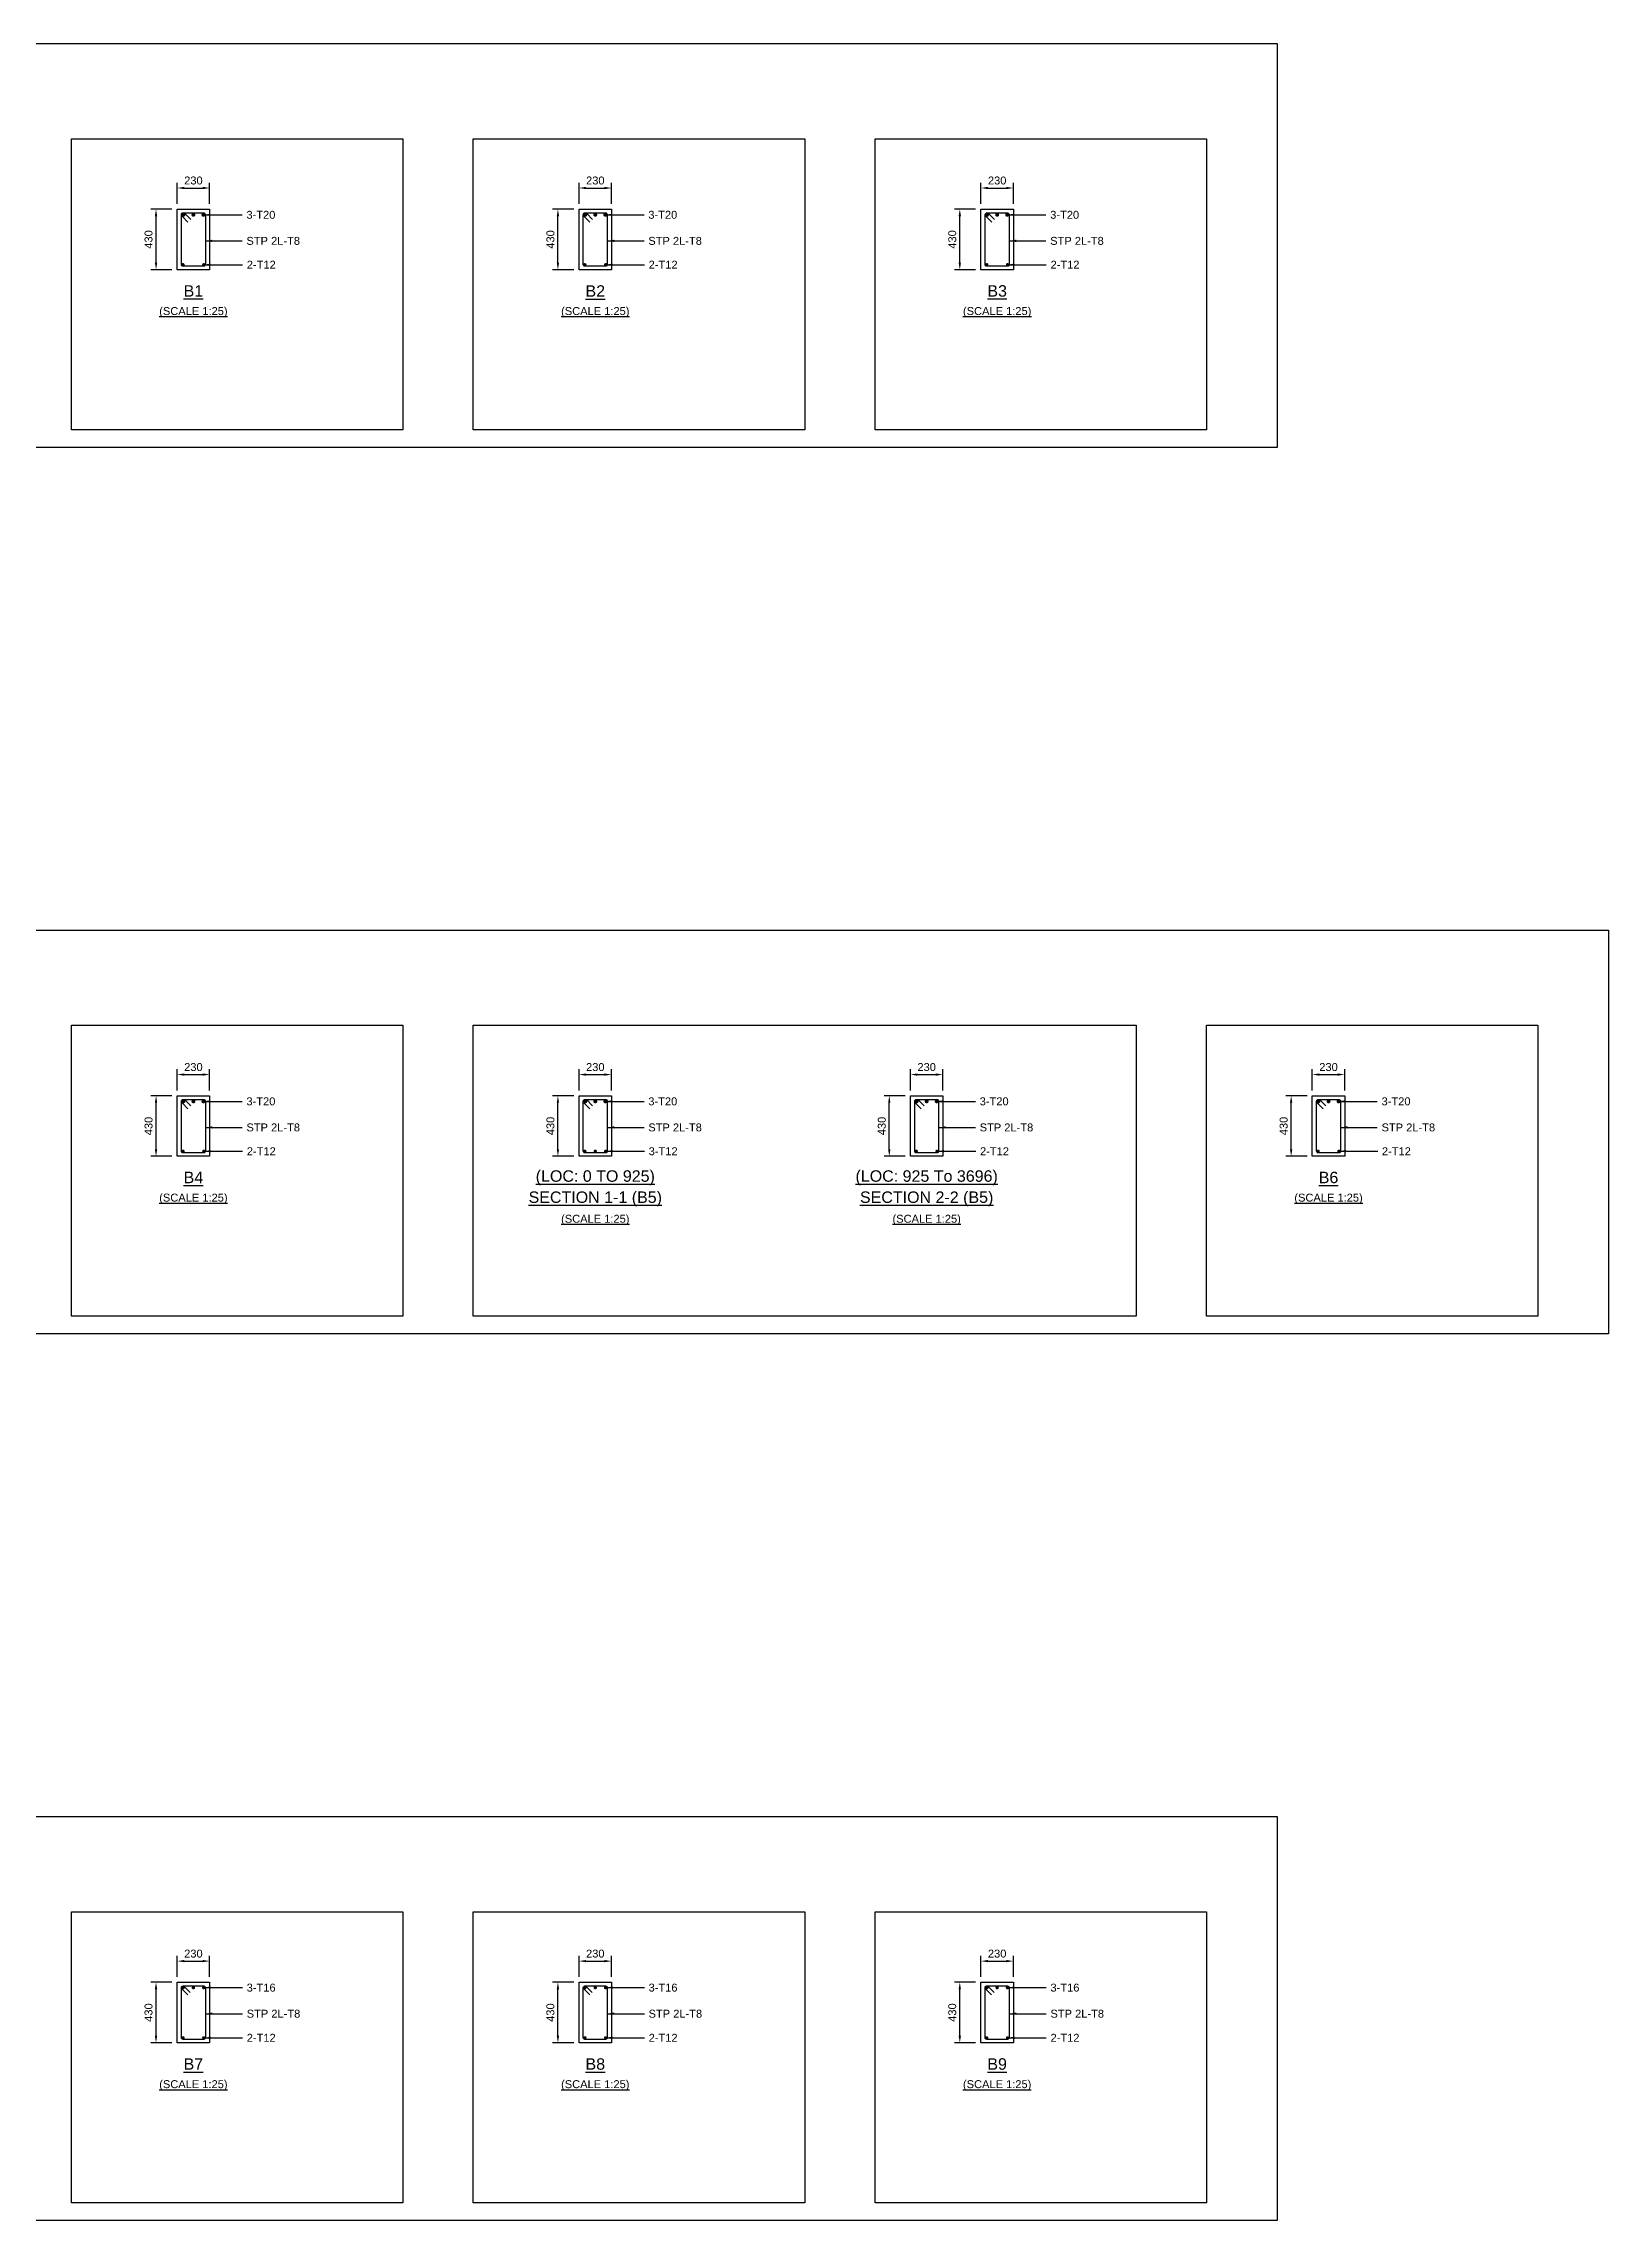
# Model space of a CAD drawing. Header units: inches. Extents: x -2000 to 103376, y -209440 to 3300.
# Drawn here: x 32651 to 77042, y -58480 to 3300 of the extents above; entities that cross this region are included whole.
import ezdxf
from ezdxf.enums import TextEntityAlignment as Align

# ---------------------------------------------------------------- set-up
doc = ezdxf.new("R2010")
doc.units = ezdxf.units.IN
doc.header["$LTSCALE"] = 1000
doc.header["$MEASUREMENT"] = 0
for name, color, linetype in [('Concrete Line', 2, 'Continuous'), ('Dimension', 31, 'Continuous'), ('Labels', 4, 'Continuous'), ('Link', 225, 'Continuous'), ('Reinforcement', 4, 'Continuous'), ('Schedule Border', 60, 'Continuous'), ('Text', 31, 'Continuous')]:
    doc.layers.add(name, color=color, linetype=linetype)
doc.styles.add('SC-SansSerif', font='SansSerif')
doc.dimstyles.new('SCBBSDimStyl', dxfattribs={"dimtxt": 225, "dimasz": 200, "dimexe": 150, "dimexo": 150, "dimgap": 100, "dimtad": 1, "dimtoh": 1, "dimdec": 0, "dimzin": 0, "dimdsep": 46, "dimtxsty": 'SC-SansSerif', "dimcen": 0.09, "dimclrd": 8, "dimclre": 8, "dimclrt": 31, "dimadec": 0, "dimazin": 0, "dimtfac": 1, "dimtdec": 0, "dimtix": 1, "dimtofl": 0, "dimtmove": 0, "dimatfit": 3, "dimfxl": 1, "dimtolj": 1, "dimtzin": 0, "dimarcsym": 0})

# ---------------------------------------------------------------- blocks, each defined once
blk = doc.blocks.new('*D3')
at = {"color": 8, "linetype": 'ByBlock', "lineweight": -2}
for p, q in [((36442, -1250), (36442, -650)), ((36642, -800), (37162, -800)), ((37362, -1250), (37362, -650))]:
    blk.add_line(p, q, dxfattribs=at)
at = {"color": 8}
for points in [[(36442, -800), (36642, -767), (36642, -833)], [(37362, -800), (37162, -833), (37162, -767)]]:
    blk.add_solid(points, dxfattribs=at)
at = {"layer": 'DEFPOINTS', "color": 31}
for p in [(36442, -800), (36442, -1400), (37362, -1400)]:
    blk.add_point(p, dxfattribs=at)
at = {"color": 31, "insert": (36902, -588), "char_height": 225, "attachment_point": 5, "style": 'SC-SansSerif'}
blk.add_mtext('\\A1;230', dxfattribs=at)
blk = doc.blocks.new('*D4')
at = {"color": 8, "linetype": 'ByBlock', "lineweight": -2}
for p, q in [((36292, -1400), (35692, -1400)), ((35842, -2920), (35842, -1600)), ((36292, -3120), (35692, -3120))]:
    blk.add_line(p, q, dxfattribs=at)
at = {"color": 8}
for points in [[(35842, -1400), (35875, -1600), (35809, -1600)], [(35842, -3120), (35809, -2920), (35875, -2920)]]:
    blk.add_solid(points, dxfattribs=at)
at = {"layer": 'DEFPOINTS', "color": 31}
for p in [(36442, -1400), (35842, -3120), (36442, -3120)]:
    blk.add_point(p, dxfattribs=at)
at = {"color": 31, "insert": (35630, -2260), "char_height": 225, "attachment_point": 5, "rotation": 90, "style": 'SC-SansSerif'}
blk.add_mtext('\\A1;430', dxfattribs=at)
blk = doc.blocks.new('*D5')
at = {"color": 8, "linetype": 'ByBlock', "lineweight": -2}
for p, q in [((47842, -1250), (47842, -650)), ((48042, -800), (48562, -800)), ((48762, -1250), (48762, -650))]:
    blk.add_line(p, q, dxfattribs=at)
at = {"color": 8}
for points in [[(47842, -800), (48042, -767), (48042, -833)], [(48762, -800), (48562, -833), (48562, -767)]]:
    blk.add_solid(points, dxfattribs=at)
at = {"layer": 'DEFPOINTS', "color": 31}
for p in [(47842, -800), (47842, -1400), (48762, -1400)]:
    blk.add_point(p, dxfattribs=at)
at = {"color": 31, "insert": (48302, -588), "char_height": 225, "attachment_point": 5, "style": 'SC-SansSerif'}
blk.add_mtext('\\A1;230', dxfattribs=at)
blk = doc.blocks.new('*D6')
at = {"color": 8, "linetype": 'ByBlock', "lineweight": -2}
for p, q in [((47692, -1400), (47092, -1400)), ((47242, -2920), (47242, -1600)), ((47692, -3120), (47092, -3120))]:
    blk.add_line(p, q, dxfattribs=at)
at = {"color": 8}
for points in [[(47242, -1400), (47275, -1600), (47209, -1600)], [(47242, -3120), (47209, -2920), (47275, -2920)]]:
    blk.add_solid(points, dxfattribs=at)
at = {"layer": 'DEFPOINTS', "color": 31}
for p in [(47842, -1400), (47242, -3120), (47842, -3120)]:
    blk.add_point(p, dxfattribs=at)
at = {"color": 31, "insert": (47030, -2260), "char_height": 225, "attachment_point": 5, "rotation": 90, "style": 'SC-SansSerif'}
blk.add_mtext('\\A1;430', dxfattribs=at)
blk = doc.blocks.new('*D7')
at = {"color": 8, "linetype": 'ByBlock', "lineweight": -2}
for p, q in [((59242, -1250), (59242, -650)), ((59442, -800), (59962, -800)), ((60162, -1250), (60162, -650))]:
    blk.add_line(p, q, dxfattribs=at)
at = {"color": 8}
for points in [[(59242, -800), (59442, -767), (59442, -833)], [(60162, -800), (59962, -833), (59962, -767)]]:
    blk.add_solid(points, dxfattribs=at)
at = {"layer": 'DEFPOINTS', "color": 31}
for p in [(59242, -800), (59242, -1400), (60162, -1400)]:
    blk.add_point(p, dxfattribs=at)
at = {"color": 31, "insert": (59702, -588), "char_height": 225, "attachment_point": 5, "style": 'SC-SansSerif'}
blk.add_mtext('\\A1;230', dxfattribs=at)
blk = doc.blocks.new('*D8')
at = {"color": 8, "linetype": 'ByBlock', "lineweight": -2}
for p, q in [((59092, -1400), (58492, -1400)), ((58642, -2920), (58642, -1600)), ((59092, -3120), (58492, -3120))]:
    blk.add_line(p, q, dxfattribs=at)
at = {"color": 8}
for points in [[(58642, -1400), (58675, -1600), (58609, -1600)], [(58642, -3120), (58609, -2920), (58675, -2920)]]:
    blk.add_solid(points, dxfattribs=at)
at = {"layer": 'DEFPOINTS', "color": 31}
for p in [(59242, -1400), (58642, -3120), (59242, -3120)]:
    blk.add_point(p, dxfattribs=at)
at = {"color": 31, "insert": (58430, -2260), "char_height": 225, "attachment_point": 5, "rotation": 90, "style": 'SC-SansSerif'}
blk.add_mtext('\\A1;430', dxfattribs=at)
blk = doc.blocks.new('*D20')
at = {"color": 8, "linetype": 'ByBlock', "lineweight": -2}
for p, q in [((36442, -26410), (36442, -25810)), ((37362, -26410), (37362, -25810)), ((36642, -25960), (37162, -25960))]:
    blk.add_line(p, q, dxfattribs=at)
at = {"color": 8}
for points in [[(36442, -25960), (36642, -25927), (36642, -25993)], [(37362, -25960), (37162, -25993), (37162, -25927)]]:
    blk.add_solid(points, dxfattribs=at)
at = {"layer": 'DEFPOINTS', "color": 31}
for p in [(36442, -25960), (36442, -26560), (37362, -26560)]:
    blk.add_point(p, dxfattribs=at)
at = {"color": 31, "insert": (36902, -25748), "char_height": 225, "attachment_point": 5, "style": 'SC-SansSerif'}
blk.add_mtext('\\A1;230', dxfattribs=at)
blk = doc.blocks.new('*D21')
at = {"color": 8, "linetype": 'ByBlock', "lineweight": -2}
for p, q in [((36292, -26560), (35692, -26560)), ((35842, -28080), (35842, -26760)), ((36292, -28280), (35692, -28280))]:
    blk.add_line(p, q, dxfattribs=at)
at = {"color": 8}
for points in [[(35842, -26560), (35875, -26760), (35809, -26760)], [(35842, -28280), (35809, -28080), (35875, -28080)]]:
    blk.add_solid(points, dxfattribs=at)
at = {"layer": 'DEFPOINTS', "color": 31}
for p in [(36442, -26560), (35842, -28280), (36442, -28280)]:
    blk.add_point(p, dxfattribs=at)
at = {"color": 31, "insert": (35630, -27420), "char_height": 225, "attachment_point": 5, "rotation": 90, "style": 'SC-SansSerif'}
blk.add_mtext('\\A1;430', dxfattribs=at)
blk = doc.blocks.new('*D22')
at = {"color": 8, "linetype": 'ByBlock', "lineweight": -2}
for p, q in [((47842, -26410), (47842, -25810)), ((48762, -26410), (48762, -25810)), ((48042, -25960), (48562, -25960))]:
    blk.add_line(p, q, dxfattribs=at)
at = {"color": 8}
for points in [[(47842, -25960), (48042, -25927), (48042, -25993)], [(48762, -25960), (48562, -25993), (48562, -25927)]]:
    blk.add_solid(points, dxfattribs=at)
at = {"layer": 'DEFPOINTS', "color": 31}
for p in [(47842, -25960), (47842, -26560), (48762, -26560)]:
    blk.add_point(p, dxfattribs=at)
at = {"color": 31, "insert": (48302, -25748), "char_height": 225, "attachment_point": 5, "style": 'SC-SansSerif'}
blk.add_mtext('\\A1;230', dxfattribs=at)
blk = doc.blocks.new('*D23')
at = {"color": 8, "linetype": 'ByBlock', "lineweight": -2}
for p, q in [((47692, -26560), (47092, -26560)), ((47242, -28080), (47242, -26760)), ((47692, -28280), (47092, -28280))]:
    blk.add_line(p, q, dxfattribs=at)
at = {"color": 8}
for points in [[(47242, -26560), (47275, -26760), (47209, -26760)], [(47242, -28280), (47209, -28080), (47275, -28080)]]:
    blk.add_solid(points, dxfattribs=at)
at = {"layer": 'DEFPOINTS', "color": 31}
for p in [(47842, -26560), (47242, -28280), (47842, -28280)]:
    blk.add_point(p, dxfattribs=at)
at = {"color": 31, "insert": (47030, -27420), "char_height": 225, "attachment_point": 5, "rotation": 90, "style": 'SC-SansSerif'}
blk.add_mtext('\\A1;430', dxfattribs=at)
blk = doc.blocks.new('*D24')
at = {"color": 8, "linetype": 'ByBlock', "lineweight": -2}
for p, q in [((57242, -26410), (57242, -25810)), ((58162, -26410), (58162, -25810)), ((57442, -25960), (57962, -25960))]:
    blk.add_line(p, q, dxfattribs=at)
at = {"color": 8}
for points in [[(57242, -25960), (57442, -25927), (57442, -25993)], [(58162, -25960), (57962, -25993), (57962, -25927)]]:
    blk.add_solid(points, dxfattribs=at)
at = {"layer": 'DEFPOINTS', "color": 31}
for p in [(57242, -25960), (57242, -26560), (58162, -26560)]:
    blk.add_point(p, dxfattribs=at)
at = {"color": 31, "insert": (57702, -25748), "char_height": 225, "attachment_point": 5, "style": 'SC-SansSerif'}
blk.add_mtext('\\A1;230', dxfattribs=at)
blk = doc.blocks.new('*D25')
at = {"color": 8, "linetype": 'ByBlock', "lineweight": -2}
for p, q in [((57092, -26560), (56492, -26560)), ((56642, -28080), (56642, -26760)), ((57092, -28280), (56492, -28280))]:
    blk.add_line(p, q, dxfattribs=at)
at = {"color": 8}
for points in [[(56642, -26560), (56675, -26760), (56609, -26760)], [(56642, -28280), (56609, -28080), (56675, -28080)]]:
    blk.add_solid(points, dxfattribs=at)
at = {"layer": 'DEFPOINTS', "color": 31}
for p in [(57242, -26560), (56642, -28280), (57242, -28280)]:
    blk.add_point(p, dxfattribs=at)
at = {"color": 31, "insert": (56430, -27420), "char_height": 225, "attachment_point": 5, "rotation": 90, "style": 'SC-SansSerif'}
blk.add_mtext('\\A1;430', dxfattribs=at)
blk = doc.blocks.new('*D26')
at = {"color": 8, "linetype": 'ByBlock', "lineweight": -2}
for p, q in [((68642, -26410), (68642, -25810)), ((69562, -26410), (69562, -25810)), ((68842, -25960), (69362, -25960))]:
    blk.add_line(p, q, dxfattribs=at)
at = {"color": 8}
for points in [[(68642, -25960), (68842, -25927), (68842, -25993)], [(69562, -25960), (69362, -25993), (69362, -25927)]]:
    blk.add_solid(points, dxfattribs=at)
at = {"layer": 'DEFPOINTS', "color": 31}
for p in [(68642, -25960), (68642, -26560), (69562, -26560)]:
    blk.add_point(p, dxfattribs=at)
at = {"color": 31, "insert": (69102, -25748), "char_height": 225, "attachment_point": 5, "style": 'SC-SansSerif'}
blk.add_mtext('\\A1;230', dxfattribs=at)
blk = doc.blocks.new('*D27')
at = {"color": 8, "linetype": 'ByBlock', "lineweight": -2}
for p, q in [((68492, -26560), (67892, -26560)), ((68042, -28080), (68042, -26760)), ((68492, -28280), (67892, -28280))]:
    blk.add_line(p, q, dxfattribs=at)
at = {"color": 8}
for points in [[(68042, -26560), (68075, -26760), (68009, -26760)], [(68042, -28280), (68009, -28080), (68075, -28080)]]:
    blk.add_solid(points, dxfattribs=at)
at = {"layer": 'DEFPOINTS', "color": 31}
for p in [(68642, -26560), (68042, -28280), (68642, -28280)]:
    blk.add_point(p, dxfattribs=at)
at = {"color": 31, "insert": (67830, -27420), "char_height": 225, "attachment_point": 5, "rotation": 90, "style": 'SC-SansSerif'}
blk.add_mtext('\\A1;430', dxfattribs=at)
blk = doc.blocks.new('*D37')
at = {"color": 8, "linetype": 'ByBlock', "lineweight": -2}
for p, q in [((36442, -51570), (36442, -50970)), ((36642, -51120), (37162, -51120)), ((37362, -51570), (37362, -50970))]:
    blk.add_line(p, q, dxfattribs=at)
at = {"color": 8}
for points in [[(36442, -51120), (36642, -51087), (36642, -51153)], [(37362, -51120), (37162, -51153), (37162, -51087)]]:
    blk.add_solid(points, dxfattribs=at)
at = {"layer": 'DEFPOINTS', "color": 31}
for p in [(36442, -51120), (36442, -51720), (37362, -51720)]:
    blk.add_point(p, dxfattribs=at)
at = {"color": 31, "insert": (36902, -50908), "char_height": 225, "attachment_point": 5, "style": 'SC-SansSerif'}
blk.add_mtext('\\A1;230', dxfattribs=at)
blk = doc.blocks.new('*D38')
at = {"color": 8, "linetype": 'ByBlock', "lineweight": -2}
for p, q in [((36292, -51720), (35692, -51720)), ((35842, -53240), (35842, -51920)), ((36292, -53440), (35692, -53440))]:
    blk.add_line(p, q, dxfattribs=at)
at = {"color": 8}
for points in [[(35842, -51720), (35875, -51920), (35808, -51920)], [(35842, -53440), (35808, -53240), (35875, -53240)]]:
    blk.add_solid(points, dxfattribs=at)
at = {"layer": 'DEFPOINTS', "color": 31}
for p in [(36442, -51720), (35842, -53440), (36442, -53440)]:
    blk.add_point(p, dxfattribs=at)
at = {"color": 31, "insert": (35629, -52580), "char_height": 225, "attachment_point": 5, "rotation": 90, "style": 'SC-SansSerif'}
blk.add_mtext('\\A1;430', dxfattribs=at)
blk = doc.blocks.new('*D39')
at = {"color": 8, "linetype": 'ByBlock', "lineweight": -2}
for p, q in [((47842, -51570), (47842, -50970)), ((48042, -51120), (48562, -51120)), ((48762, -51570), (48762, -50970))]:
    blk.add_line(p, q, dxfattribs=at)
at = {"color": 8}
for points in [[(47842, -51120), (48042, -51087), (48042, -51153)], [(48762, -51120), (48562, -51153), (48562, -51087)]]:
    blk.add_solid(points, dxfattribs=at)
at = {"layer": 'DEFPOINTS', "color": 31}
for p in [(47842, -51120), (47842, -51720), (48762, -51720)]:
    blk.add_point(p, dxfattribs=at)
at = {"color": 31, "insert": (48302, -50908), "char_height": 225, "attachment_point": 5, "style": 'SC-SansSerif'}
blk.add_mtext('\\A1;230', dxfattribs=at)
blk = doc.blocks.new('*D40')
at = {"color": 8, "linetype": 'ByBlock', "lineweight": -2}
for p, q in [((47692, -51720), (47092, -51720)), ((47242, -53240), (47242, -51920)), ((47692, -53440), (47092, -53440))]:
    blk.add_line(p, q, dxfattribs=at)
at = {"color": 8}
for points in [[(47242, -51720), (47275, -51920), (47208, -51920)], [(47242, -53440), (47208, -53240), (47275, -53240)]]:
    blk.add_solid(points, dxfattribs=at)
at = {"layer": 'DEFPOINTS', "color": 31}
for p in [(47842, -51720), (47242, -53440), (47842, -53440)]:
    blk.add_point(p, dxfattribs=at)
at = {"color": 31, "insert": (47029, -52580), "char_height": 225, "attachment_point": 5, "rotation": 90, "style": 'SC-SansSerif'}
blk.add_mtext('\\A1;430', dxfattribs=at)
blk = doc.blocks.new('*D41')
at = {"color": 8, "linetype": 'ByBlock', "lineweight": -2}
for p, q in [((59242, -51570), (59242, -50970)), ((59442, -51120), (59962, -51120)), ((60162, -51570), (60162, -50970))]:
    blk.add_line(p, q, dxfattribs=at)
at = {"color": 8}
for points in [[(59242, -51120), (59442, -51087), (59442, -51153)], [(60162, -51120), (59962, -51153), (59962, -51087)]]:
    blk.add_solid(points, dxfattribs=at)
at = {"layer": 'DEFPOINTS', "color": 31}
for p in [(59242, -51120), (59242, -51720), (60162, -51720)]:
    blk.add_point(p, dxfattribs=at)
at = {"color": 31, "insert": (59702, -50908), "char_height": 225, "attachment_point": 5, "style": 'SC-SansSerif'}
blk.add_mtext('\\A1;230', dxfattribs=at)
blk = doc.blocks.new('*D42')
at = {"color": 8, "linetype": 'ByBlock', "lineweight": -2}
for p, q in [((59092, -51720), (58492, -51720)), ((58642, -53240), (58642, -51920)), ((59092, -53440), (58492, -53440))]:
    blk.add_line(p, q, dxfattribs=at)
at = {"color": 8}
for points in [[(58642, -51720), (58675, -51920), (58608, -51920)], [(58642, -53440), (58608, -53240), (58675, -53240)]]:
    blk.add_solid(points, dxfattribs=at)
at = {"layer": 'DEFPOINTS', "color": 31}
for p in [(59242, -51720), (58642, -53440), (59242, -53440)]:
    blk.add_point(p, dxfattribs=at)
at = {"color": 31, "insert": (58429, -52580), "char_height": 225, "attachment_point": 5, "rotation": 90, "style": 'SC-SansSerif'}
blk.add_mtext('\\A1;430', dxfattribs=at)

msp = doc.modelspace()

# ---------------------------------------------------------------- linework, layer by layer
at = {"layer": 'Concrete Line'}
for points in [[(36442, -1400), (37362, -1400), (37362, -3120), (36442, -3120)], [(47842, -1400), (48762, -1400), (48762, -3120), (47842, -3120)], [(59242, -1400), (60162, -1400), (60162, -3120), (59242, -3120)], [(36442, -26560), (37362, -26560), (37362, -28280), (36442, -28280)], [(47842, -26560), (48762, -26560), (48762, -28280), (47842, -28280)], [(57242, -26560), (58162, -26560), (58162, -28280), (57242, -28280)], [(68642, -26560), (69562, -26560), (69562, -28280), (68642, -28280)], [(36441.5, -51720), (37361.5, -51720), (37361.5, -53440), (36441.5, -53440)], [(47841.5, -51720), (48761.5, -51720), (48761.5, -53440), (47841.5, -53440)], [(59241.5, -51720), (60161.5, -51720), (60161.5, -53440), (59241.5, -53440)]]:
    msp.add_lwpolyline(points, close=True, dxfattribs=at)
at = {"layer": 'Link'}
for points in [[(36747.4, -1769.8), (36578.3, -1599.5, -0.6669025), (36618, -1504), (37186, -1504, -0.4142136), (37242, -1560), (37242, -2976, -0.4142136), (37196, -3022), (36608, -3022, -0.4142136), (36562, -2976), (36562, -1560, -0.6694563), (36657.7, -1520.5), (36826.8, -1690.8)], [(48147.4, -1769.8), (47978.3, -1599.5, -0.6669025), (48018, -1504), (48586, -1504, -0.4142136), (48642, -1560), (48642, -2976, -0.4142136), (48596, -3022), (48008, -3022, -0.4142136), (47962, -2976), (47962, -1560, -0.6694563), (48057.7, -1520.5), (48226.8, -1690.8)], [(59547.4, -1769.8), (59378.3, -1599.5, -0.6669025), (59418, -1504), (59986, -1504, -0.4142136), (60042, -1560), (60042, -2976, -0.4142136), (59996, -3022), (59408, -3022, -0.4142136), (59362, -2976), (59362, -1560, -0.6694563), (59457.7, -1520.5), (59626.8, -1690.8)], [(36747.4, -26929.8), (36578.3, -26759.5, -0.6669025), (36618, -26664), (37186, -26664, -0.4142136), (37242, -26720), (37242, -28136, -0.4142136), (37196, -28182), (36608, -28182, -0.4142136), (36562, -28136), (36562, -26720, -0.6694563), (36657.7, -26680.5), (36826.8, -26850.8)], [(48147.4, -26929.8), (47978.3, -26759.5, -0.6669025), (48018, -26664), (48586, -26664, -0.4142136), (48642, -26720), (48642, -28136, -0.4142136), (48596, -28182), (48008, -28182, -0.4142136), (47962, -28136), (47962, -26720, -0.6694563), (48057.7, -26680.5), (48226.8, -26850.8)], [(57547.4, -26929.8), (57378.3, -26759.5, -0.6669025), (57418, -26664), (57986, -26664, -0.4142136), (58042, -26720), (58042, -28136, -0.4142136), (57996, -28182), (57408, -28182, -0.4142136), (57362, -28136), (57362, -26720, -0.6694563), (57457.7, -26680.5), (57626.8, -26850.8)], [(68947.4, -26929.8), (68778.3, -26759.5, -0.6669025), (68818, -26664), (69386, -26664, -0.4142136), (69442, -26720), (69442, -28136, -0.4142136), (69396, -28182), (68808, -28182, -0.4142136), (68762, -28136), (68762, -26720, -0.6694563), (68857.7, -26680.5), (69026.8, -26850.8)], [(36745.1, -52075.7), (36575.5, -51905.9, -0.6679247), (36609.5, -51824), (37193.5, -51824, -0.4142136), (37241.5, -51872), (37241.5, -53296, -0.4142136), (37195.5, -53342), (36607.5, -53342, -0.4142136), (36561.5, -53296), (36561.5, -51872, -0.6684326), (36643.5, -51838.1), (36813.1, -52007.9)], [(48145.1, -52075.7), (47975.5, -51905.9, -0.6679247), (48009.5, -51824), (48593.5, -51824, -0.4142136), (48641.5, -51872), (48641.5, -53296, -0.4142136), (48595.5, -53342), (48007.5, -53342, -0.4142136), (47961.5, -53296), (47961.5, -51872, -0.6684326), (48043.5, -51838.1), (48213.1, -52007.9)], [(59545.1, -52075.7), (59375.5, -51905.9, -0.6679247), (59409.5, -51824), (59993.5, -51824, -0.4142136), (60041.5, -51872), (60041.5, -53296, -0.4142136), (59995.5, -53342), (59407.5, -53342, -0.4142136), (59361.5, -53296), (59361.5, -51872, -0.6684326), (59443.5, -51838.1), (59613.1, -52007.9)]]:
    msp.add_lwpolyline(points, format="xyb", dxfattribs=at)
at = {"layer": 'Reinforcement'}
for points, const_width in [([(36590, -1560, 1), (36646, -1560, 1)], 56), ([(36874, -1560, 1), (36930, -1560, 1)], 56), ([(37158, -1560, 1), (37214, -1560, 1)], 56), ([(47990, -1560, 1), (48046, -1560, 1)], 56), ([(48274, -1560, 1), (48330, -1560, 1)], 56), ([(48558, -1560, 1), (48614, -1560, 1)], 56), ([(59390, -1560, 1), (59446, -1560, 1)], 56), ([(59674, -1560, 1), (59730, -1560, 1)], 56), ([(59958, -1560, 1), (60014, -1560, 1)], 56), ([(36585, -2976, 1), (36631, -2976, 1)], 46), ([(37173, -2976, 1), (37219, -2976, 1)], 46), ([(47985, -2976, 1), (48031, -2976, 1)], 46), ([(48573, -2976, 1), (48619, -2976, 1)], 46), ([(59385, -2976, 1), (59431, -2976, 1)], 46), ([(59973, -2976, 1), (60019, -2976, 1)], 46), ([(36590, -26720, 1), (36646, -26720, 1)], 56), ([(36874, -26720, 1), (36930, -26720, 1)], 56), ([(37158, -26720, 1), (37214, -26720, 1)], 56), ([(47990, -26720, 1), (48046, -26720, 1)], 56), ([(48274, -26720, 1), (48330, -26720, 1)], 56), ([(48558, -26720, 1), (48614, -26720, 1)], 56), ([(57390, -26720, 1), (57446, -26720, 1)], 56), ([(57674, -26720, 1), (57730, -26720, 1)], 56), ([(57958, -26720, 1), (58014, -26720, 1)], 56), ([(68790, -26720, 1), (68846, -26720, 1)], 56), ([(69074, -26720, 1), (69130, -26720, 1)], 56), ([(69358, -26720, 1), (69414, -26720, 1)], 56), ([(36585, -28136, 1), (36631, -28136, 1)], 46), ([(37173, -28136, 1), (37219, -28136, 1)], 46), ([(47985, -28136, 1), (48031, -28136, 1)], 46), ([(48279, -28136, 1), (48325, -28136, 1)], 46), ([(48573, -28136, 1), (48619, -28136, 1)], 46), ([(57385, -28136, 1), (57431, -28136, 1)], 46), ([(57973, -28136, 1), (58019, -28136, 1)], 46), ([(68785, -28136, 1), (68831, -28136, 1)], 46), ([(69373, -28136, 1), (69419, -28136, 1)], 46), ([(36585.5, -51872, 1), (36633.5, -51872, 1)], 48), ([(36877.5, -51872, 1), (36925.5, -51872, 1)], 48), ([(37169.5, -51872, 1), (37217.5, -51872, 1)], 48), ([(47985.5, -51872, 1), (48033.5, -51872, 1)], 48), ([(48277.5, -51872, 1), (48325.5, -51872, 1)], 48), ([(48569.5, -51872, 1), (48617.5, -51872, 1)], 48), ([(59385.5, -51872, 1), (59433.5, -51872, 1)], 48), ([(59677.5, -51872, 1), (59725.5, -51872, 1)], 48), ([(59969.5, -51872, 1), (60017.5, -51872, 1)], 48), ([(36584.5, -53296, 1), (36630.5, -53296, 1)], 46), ([(37172.5, -53296, 1), (37218.5, -53296, 1)], 46), ([(47984.5, -53296, 1), (48030.5, -53296, 1)], 46), ([(48572.5, -53296, 1), (48618.5, -53296, 1)], 46), ([(59384.5, -53296, 1), (59430.5, -53296, 1)], 46), ([(59972.5, -53296, 1), (60018.5, -53296, 1)], 46)]:
    msp.add_lwpolyline(points, format="xyb", close=True, dxfattribs=dict(at, const_width=const_width))
at = {"layer": 'Schedule Border'}
for points in [[(-2000, 3300), (67642, 3300), (67642, -8160), (-2000, -8160)], [(33442, 600), (42842, 600), (42842, -7660), (33442, -7660)], [(44842, 600), (54242, 600), (54242, -7660), (44842, -7660)], [(56242, 600), (65642, 600), (65642, -7660), (56242, -7660)], [(-2000, -21860), (77042, -21860), (77042, -33320), (-2000, -33320)], [(33442, -24560), (42842, -24560), (42842, -32820), (33442, -32820)], [(44842, -24560), (63642, -24560), (63642, -32820), (44842, -32820)], [(65642, -24560), (75042, -24560), (75042, -32820), (65642, -32820)], [(-2000, -47020), (67641.5, -47020), (67641.5, -58480), (-2000, -58480)], [(33441.5, -49720), (42841.5, -49720), (42841.5, -57980), (33441.5, -57980)], [(44841.5, -49720), (54241.5, -49720), (54241.5, -57980), (44841.5, -57980)], [(56241.5, -49720), (65641.5, -49720), (65641.5, -57980), (56241.5, -57980)]]:
    msp.add_lwpolyline(points, close=True, dxfattribs=at)

# ---------------------------------------------------------------- texts
at = {"layer": 'Labels', "style": 'SC-SansSerif'}
for s, p in [('%%uB1', (36902, -3720)), ('%%uB2', (48302, -3720)), ('%%uB3', (59702, -3720)), ('%%uB4', (36902, -28880)), ('%%u(LOC: 0 TO 925)', (48302, -28880)), ('%%u(LOC: 925 To 3696)', (57702, -28880)), ('%%uB6', (69102, -28880)), ('%%uSECTION 1-1 (B5)', (48302, -29480)), ('%%uSECTION 2-2 (B5)', (57702, -29480)), ('%%uB7', (36901.5, -54040)), ('%%uB8', (48301.5, -54040)), ('%%uB9', (59701.5, -54040))]:
    msp.add_text(s, height=325, dxfattribs=at).set_placement(p, align=Align.MIDDLE)
at = {"layer": 'Text', "style": 'SC-SansSerif'}
for s, p in [('3-T20', (38406, -1560)), ('3-T20', (49806, -1560)), ('3-T20', (61206, -1560)), ('STP 2L-T8', (38406, -2300)), ('STP 2L-T8', (49806, -2300)), ('STP 2L-T8', (61206, -2300)), ('2-T12', (38416, -2976)), ('2-T12', (49816, -2976)), ('2-T12', (61216, -2976)), ('3-T20', (38406, -26720)), ('3-T20', (49806, -26720)), ('3-T20', (59206, -26720)), ('3-T20', (70606, -26720)), ('STP 2L-T8', (38406, -27460)), ('STP 2L-T8', (49806, -27460)), ('STP 2L-T8', (59206, -27460)), ('STP 2L-T8', (70606, -27460)), ('2-T12', (38416, -28136)), ('3-T12', (49816, -28136)), ('2-T12', (59216, -28136)), ('2-T12', (70616, -28136)), ('3-T16', (38413.5, -51872)), ('3-T16', (49813.5, -51872)), ('3-T16', (61213.5, -51872)), ('STP 2L-T8', (38413.5, -52612)), ('STP 2L-T8', (49813.5, -52612)), ('STP 2L-T8', (61213.5, -52612)), ('2-T12', (38415.5, -53296)), ('2-T12', (49815.5, -53296)), ('2-T12', (61215.5, -53296))]:
    msp.add_text(s, height=225, dxfattribs=at).set_placement(p, align=Align.MIDDLE_LEFT)
for p in [(36902, -4320), (48302, -4320), (59702, -4320), (36902, -29480), (69102, -29480), (48302, -30080), (57702, -30080), (36901.5, -54640), (48301.5, -54640), (59701.5, -54640)]:
    msp.add_text('%%u(SCALE 1:25)', height=225, dxfattribs=at).set_placement(p, align=Align.MIDDLE)

# ---------------------------------------------------------------- dimensions: what is measured, and where the dimension line sits
at = {"layer": 'Dimension'}
for base, p1, p2, angle, text, picture, middle in [((37362, -800), (36442, -1400), (37362, -1400), 0, '230', '*D3', (36902, -800)), ((48762, -800), (47842, -1400), (48762, -1400), 0, '230', '*D5', (48302, -800)), ((60162, -800), (59242, -1400), (60162, -1400), 0, '230', '*D7', (59702, -800)), ((35842, -1400), (36442, -3120), (36442, -1400), 90, '430', '*D4', (35842, -2260)), ((47242, -1400), (47842, -3120), (47842, -1400), 90, '430', '*D6', (47242, -2260)), ((58642, -1400), (59242, -3120), (59242, -1400), 90, '430', '*D8', (58642, -2260)), ((37362, -25960), (36442, -26560), (37362, -26560), 0, '230', '*D20', (36902, -25960)), ((48762, -25960), (47842, -26560), (48762, -26560), 0, '230', '*D22', (48302, -25960)), ((58162, -25960), (57242, -26560), (58162, -26560), 0, '230', '*D24', (57702, -25960)), ((69562, -25960), (68642, -26560), (69562, -26560), 0, '230', '*D26', (69102, -25960)), ((35842, -26560), (36442, -28280), (36442, -26560), 90, '430', '*D21', (35842, -27420)), ((47242, -26560), (47842, -28280), (47842, -26560), 90, '430', '*D23', (47242, -27420)), ((56642, -26560), (57242, -28280), (57242, -26560), 90, '430', '*D25', (56642, -27420)), ((68042, -26560), (68642, -28280), (68642, -26560), 90, '430', '*D27', (68042, -27420)), ((37361.5, -51120), (36441.5, -51720), (37361.5, -51720), 0, '230', '*D37', (36901.5, -51120)), ((48761.5, -51120), (47841.5, -51720), (48761.5, -51720), 0, '230', '*D39', (48301.5, -51120)), ((60161.5, -51120), (59241.5, -51720), (60161.5, -51720), 0, '230', '*D41', (59701.5, -51120)), ((35841.5, -51720), (36441.5, -53440), (36441.5, -51720), 90, '430', '*D38', (35841.5, -52580)), ((47241.5, -51720), (47841.5, -53440), (47841.5, -51720), 90, '430', '*D40', (47241.5, -52580)), ((58641.5, -51720), (59241.5, -53440), (59241.5, -51720), 90, '430', '*D42', (58641.5, -52580))]:
    dim = msp.add_linear_dim(base=base, p1=p1, p2=p2, angle=angle, text=text, dimstyle='SCBBSDimStyl', override={"dimjust": 0}, dxfattribs=at)
    dim.commit()
    dim.dimension.update_dxf_attribs({"geometry": picture, "text_midpoint": middle, "dimtype": 129})

# ---------------------------------------------------------------- leaders
at = {"layer": 'Dimension', "color": 8}
for points in [[(37186, -1560), (37686, -1560), (38286, -1560)], [(48586, -1560), (49086, -1560), (49686, -1560)], [(59986, -1560), (60486, -1560), (61086, -1560)], [(37242, -2300), (38286, -2300)], [(48642, -2300), (49686, -2300)], [(60042, -2300), (61086, -2300)], [(37196, -2976), (37696, -2976), (38296, -2976)], [(48596, -2976), (49096, -2976), (49696, -2976)], [(59996, -2976), (60496, -2976), (61096, -2976)], [(37186, -26720), (37686, -26720), (38286, -26720)], [(48586, -26720), (49086, -26720), (49686, -26720)], [(57986, -26720), (58486, -26720), (59086, -26720)], [(69386, -26720), (69886, -26720), (70486, -26720)], [(37242, -27460), (38286, -27460)], [(48642, -27460), (49686, -27460)], [(58042, -27460), (59086, -27460)], [(69442, -27460), (70486, -27460)], [(37196, -28136), (37696, -28136), (38296, -28136)], [(48596, -28136), (49096, -28136), (49696, -28136)], [(57996, -28136), (58496, -28136), (59096, -28136)], [(69396, -28136), (69896, -28136), (70496, -28136)], [(37193.5, -51872), (37693.5, -51872), (38293.5, -51872)], [(48593.5, -51872), (49093.5, -51872), (49693.5, -51872)], [(59993.5, -51872), (60493.5, -51872), (61093.5, -51872)], [(37241.5, -52612), (38293.5, -52612)], [(48641.5, -52612), (49693.5, -52612)], [(60041.5, -52612), (61093.5, -52612)], [(37195.5, -53296), (37695.5, -53296), (38295.5, -53296)], [(48595.5, -53296), (49095.5, -53296), (49695.5, -53296)], [(59995.5, -53296), (60495.5, -53296), (61095.5, -53296)]]:
    msp.add_leader(points, dimstyle='SCBBSDimStyl', dxfattribs=at)

doc.saveas('drawing.dxf')
